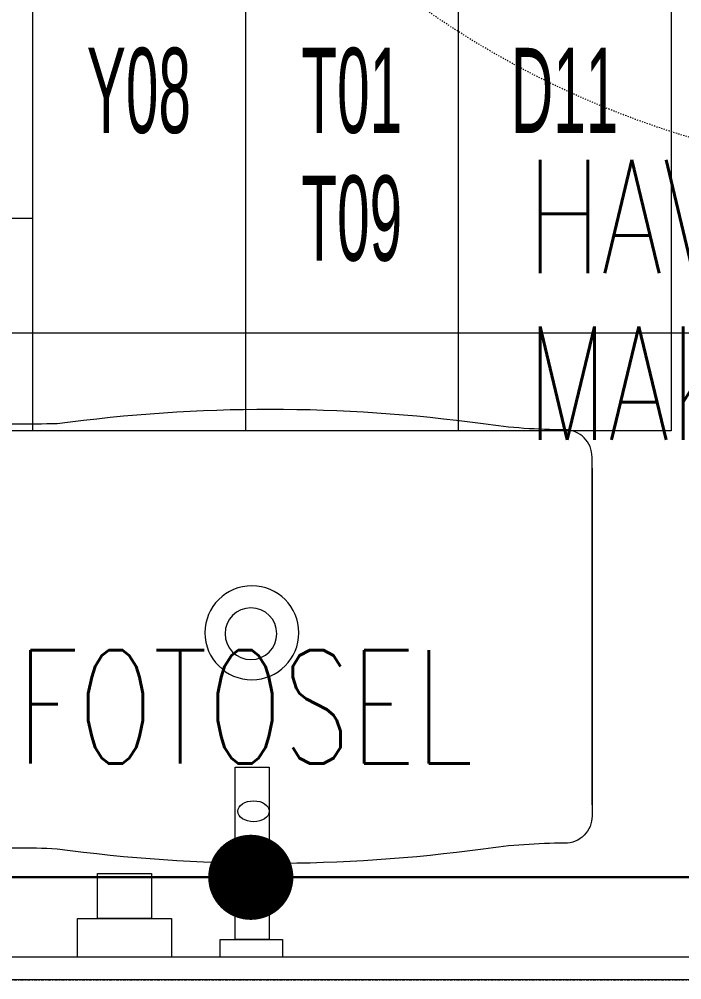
# Model space of a CAD drawing. Extents: x -1439 to 23780, y -1362 to 4476.
# Drawn here: x 1304.2 to 1362.5, y 345 to 429.6 of the extents above; entities that cross this region are included whole.
import ezdxf
from ezdxf.enums import TextEntityAlignment as Align

# ---------------------------------------------------------------- set-up
doc = ezdxf.new("R2010")
doc.units = 0
doc.header["$MEASUREMENT"] = 0
doc.linetypes.add('Audi$0$DASHDOT2', pattern=[0.5, 0.25, -0.125, 0, -0.125])
doc.linetypes.add('Audi$0$DOT2', pattern=[0.125, 0, -0.125])
doc.layers.get('0').update_dxf_attribs({"color": 9, "lineweight": 9})
for name, color, linetype, lineweight in [('Audi$0$05V', 8, 'Continuous', 9), ('Audi$0$10', 8, 'Continuous', 9), ('Audi$0$11', 8, 'Continuous', 9), ('Audi$0$20', 8, 'Audi$0$DOT2', 9), ('Audi$0$21', 8, 'Continuous', 9), ('Audi$0$24', 8, 'Audi$0$DASHDOT2', 9), ('Audi$0$35', 8, 'Continuous', 9), ('E-DATA BAGLATI UCU', 7, 'Continuous', 30), ('E-KABLO', 7, 'Continuous', 30), ('E-YAZI', 7, 'Continuous', 30)]:
    doc.layers.add(name, color=color, linetype=linetype, lineweight=lineweight)
doc.styles.add('Audi$0$Arial', font='arial.ttf', dxfattribs={"height": 2.5})
doc.styles.add('Audi$0$MuuM_TEXT-STANDART', font='ARIALN.TTF')
doc.styles.add('E-YAZI', font='txttw.shx')

# ---------------------------------------------------------------- blocks, each defined once
blk = doc.blocks.new('Audi$0$LAVABO BATARYA PLAN')
at = {"layer": 'Audi$0$05V'}
for points in [[(0, 0), (5.5, 0), (5.5, -1.56043671649968), (0, -1.56043671649968)], [(9.768598856153405, 0), (18.06791628154678, 0), (18.06791628154678, -3.386000311968017), (9.768598856153405, -3.386000311968017)], [(1.175242178164807, -1.56043671649968), (4.181375905382083, -1.56043671649968), (4.181375905382083, -16.73827210061427), (1.175242178164807, -16.73827210061427)], [(11.55221723633076, -3.386000311968017), (16.28429790136943, -3.386000311968017), (16.28429790136943, -7.352774273966133), (11.55221723633076, -7.352774273966133)]]:
    blk.add_lwpolyline(points, close=True, dxfattribs=at)
blk = doc.blocks.new('Audi$0$lavabo 120')
at = {"lineweight": 0, "flags": 128}
blk.add_lwpolyline([(54.99999999348074, -1.86194092748e-05), (0, -1.59297496793e-05), (-7.0994719863e-06, -120.0000099692852), (54.99999290332197, -120.0000126589448)], close=True, dxfattribs=at)
blk.add_lwpolyline([(54.99999468028545, -120.000004731527), (54.99999468028545, -1.59297496793e-05), (0, -1.59297496793e-05), (0, -120.000004731527)], close=True)
for points in [[(41.59063104353845, -90.13502500247068), (10.94809010252356, -90.13502500247068, -0.4142135623730951), (8.550034507177768, -87.73696940433092, 0.0358090889722232), (8.033649460412562, -80.5359639604003, -0.0678891822984981), (8.033649460412562, -43.00071644078798, 0.0024556628768309), (8.033649460412562, -35.73529788892574, -0.4181490349546527), (12.19714994821697, -30.2463215593607), (41.32191170938314, -30.2463215593607)], [(11.9284306159243, -90.13502500247068), (42.57097155787049, -90.13502500247068, 0.4142135623730951), (44.96902715228497, -87.73696940433092, -0.0358090889722232), (45.48541219998151, -80.5359639604003, 0.0678891822984981), (45.48541219998151, -43.00071644078798, -0.0259664768697311), (45.48541219998151, -35.73529788892574, 0.4181490349546527), (41.32191170938314, -30.2463215593607), (12.19714994821697, -30.2463215593607)]]:
    blk.add_lwpolyline(points, format="xyb")
for centre, radius in [((26.4280698960647, -60.16625370126075), 4.135803964839348), ((26.51246910728514, -60.08181627135582), 2.278924267635933)]:
    blk.add_circle(centre, radius)
at = {"extrusion": (0, 0, -1)}
blk.add_ellipse((42.15586324315518, -60.31530366133757), major_axis=(-5.338335500000001e-09, 1.380670465528964), ratio=0.6670806402108358, start_param=3.141592659385913, end_param=9.4247779665655, dxfattribs=at)
at = {"extrusion": (0, 0, -1), "zscale": -1, "rotation": 90}
blk.add_blockref('Audi$0$LAVABO BATARYA PLAN', (-54.99999659415334, -62.86299456696815), dxfattribs=at)
blk = doc.blocks.new('Audi$0$P-AKS_AUDI')
at = {"layer": 'Audi$0$24'}
blk.add_lwpolyline([(-3840, -2440), (360, -2440)], dxfattribs=at)
blk = doc.blocks.new('Audi$0$0_roomno2')
blk.add_lwpolyline([(19.375, -10.50000000000218), (0, -10.50000000000218), (0, 0), (19.375, 0)], close=True)
for points in [[(8.125, -3.000000000001453), (8.125, -10.50000000000218)], [(11.875, -3.000000000001453), (11.875, -10.50000000000218)], [(15.625, -3.000000000001453), (15.625, -10.50000000000218)], [(0, -6.750000000001456), (8.125, -6.750000000001456)]]:
    blk.add_lwpolyline(points)
at = {"style": 'Audi$0$Arial'}
blk.add_attdef('ODANO', (0, 1.170000000001164), '', height=2, dxfattribs=at)
blk.add_attdef('MEKANADI', text='', height=2, dxfattribs=at).set_placement((0.3500000000000002, -3.000000000001453), align=Align.BOTTOM_LEFT)
at = {"style": 'Audi$0$MuuM_TEXT-STANDART', "width": 0.6}
for tag, p in [('YER01', (10, -4.500000000001453)), ('TAVAN01', (13.75, -4.500000000001453)), ('DUVAR01', (17.5, -4.500000000001453)), ('YER02', (10, -6.750000000001456)), ('TAVAN02', (13.75, -6.750000000001456)), ('DUVAR02', (17.5, -6.750000000001456)), ('YER03', (10, -9.000000000001457)), ('TAVAN03', (13.75, -9.000000000001457)), ('DUVAR03', (17.5, -9.000000000001457))]:
    blk.add_attdef(tag, text='', height=1.5, dxfattribs=at).set_placement(p, align=Align.MIDDLE_CENTER)
for tag, p in [('M2', (0.3500000000000001, -4.875000000001453)), ('TEMIZTAVANYUKSEKLIGI', (1.799999999999999, -8.607952679349546))]:
    blk.add_attdef(tag, text='', height=1.5, dxfattribs=at).set_placement(p, align=Align.MIDDLE_LEFT)
blk = doc.blocks.new('Audi$0$p-kapı')
at = {"layer": 'Audi$0$20'}
blk.add_arc((4.870000000002619, -4.600294117648446), 81.60029411766662, 270.1053228038254, 0, dxfattribs=at)
blk = doc.blocks.new('Audi$0$p-zemin kat')
at = {"layer": 'Audi$0$11'}
blk.add_lwpolyline([(1182.499999999861, 425.0000000046566), (1182.499999999861, 825.0000000046565), (1162.499999999861, 825.0000000046565), (1162.499999999861, 325.0000000046493), (1699.556542987993, 325.0000000046348), (1699.556542987993, 345.0000000046348), (1262.499999999861, 345.0000000044134)], dxfattribs=at)
at = {"layer": 'Audi$0$35'}
blk.add_lwpolyline([(1387.500009171701, 347.0000000046348), (1264.499999999861, 347.0000000046348), (1264.499999999861, 427.0000000046564), (1184.499999999861, 427.0000000046564), (1184.499999999861, 516.9999946859388), (1387.500006494978, 516.999998232284)], close=True, dxfattribs=at)
at = {"xscale": -1}
blk.add_blockref('Audi$0$p-kapı', (1391.500007707662, 502.0000017778293), dxfattribs=at)
at = {"layer": 'Audi$0$21'}
ref = blk.add_blockref('Audi$0$0_roomno2', (1264.714447048235, 445.8496317222961), dxfattribs=dict(at, xscale=5, yscale=5, zscale=5))
ref.add_attrib('YER01', 'Y08', dxfattribs={"layer": '0', "height": 7.499999999999996, "style": 'Audi$0$MuuM_TEXT-STANDART', "width": 0.6000000000000002}).set_placement((1314.714447048235, 423.3496317222889), align=Align.MIDDLE_CENTER)
ref.add_attrib('TAVAN01', 'T01', dxfattribs={"layer": '0', "height": 7.499999999999996, "style": 'Audi$0$MuuM_TEXT-STANDART', "width": 0.6000000000000002}).set_placement((1333.464447048235, 423.3496317222889), align=Align.MIDDLE_CENTER)
ref.add_attrib('DUVAR01', 'D11', dxfattribs={"layer": '0', "height": 7.499999999999996, "style": 'Audi$0$MuuM_TEXT-STANDART', "width": 0.6000000000000002}).set_placement((1352.214447048235, 423.3496317222889), align=Align.MIDDLE_CENTER)
ref.add_attrib('TAVAN02', 'T09', dxfattribs={"layer": '0', "height": 7.499999999999996, "style": 'Audi$0$MuuM_TEXT-STANDART', "width": 0.6000000000000002}).set_placement((1333.464447048235, 412.0996317222886), align=Align.MIDDLE_CENTER)
at = {"layer": 'Audi$0$24'}
blk.add_blockref('Audi$0$P-AKS_AUDI', (4722.49999999986, 2785.000000004649), dxfattribs=at)

msp = doc.modelspace()

# ---------------------------------------------------------------- linework, layer by layer
at = {"layer": 'E-DATA BAGLATI UCU', "color": 4, "const_width": 3.75}
msp.add_lwpolyline([(1326.444310167628, 354.0263072123371, 1), (1322.694310167628, 354.0263072123371, 1)], format="xyb", close=True, dxfattribs=at)
at = {"layer": 'E-KABLO', "color": 6}
msp.add_line((1283.859092419006, 354.0263072123366), (1380.500000923148, 354.0263072123366), dxfattribs=at)

# ---------------------------------------------------------------- block references
at = {"layer": 'Audi$0$05V', "xscale": -1, "rotation": 90}
msp.add_blockref('Audi$0$lavabo 120', (1264.499984070111, 401.9999999981155), dxfattribs=at)
at = {"layer": 'Audi$0$10'}
msp.add_blockref('Audi$0$p-zemin kat', (1.42e-14, 0), dxfattribs=at)

# ---------------------------------------------------------------- texts
at = {"layer": 'E-YAZI', "color": 3, "style": 'E-YAZI', "width": 0.7}
for s, p in [('HAVLU', (1348.846471778572, 407.2359560291616)), ('MAK.', (1348.846471778572, 392.5552120460734)), ('FOTOSEL', (1303.960126585902, 364.0401805982347))]:
    msp.add_text(s, height=10, dxfattribs=at).set_placement(p)

doc.saveas('drawing.dxf')
